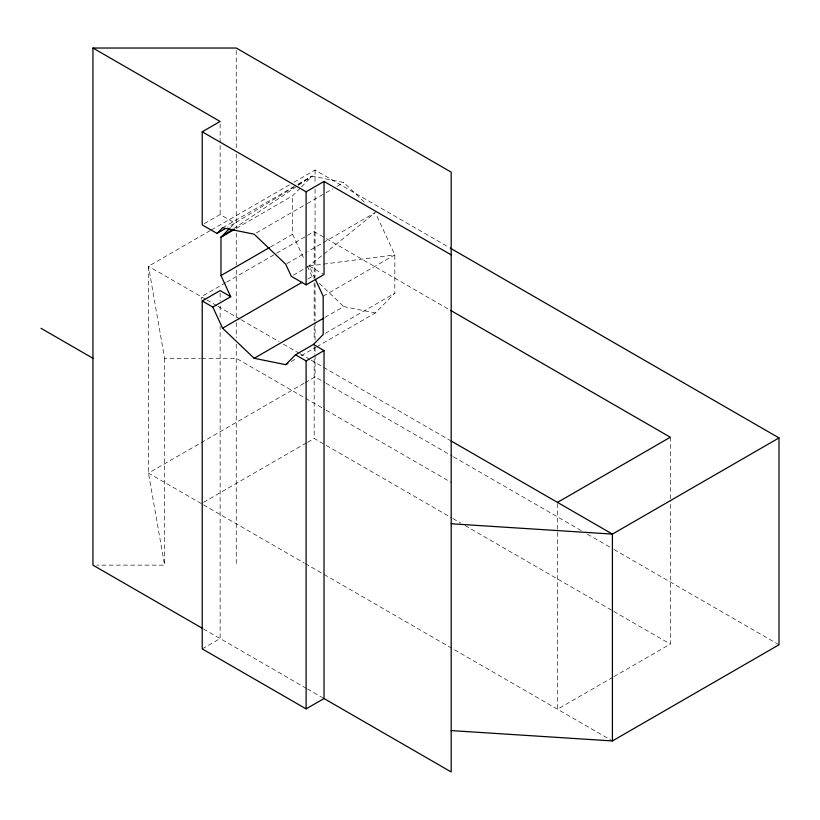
<?xml version="1.0" encoding="UTF-8"?>
<svg xmlns="http://www.w3.org/2000/svg" width="820" height="820" viewBox="0 0 820 820"><rect width="100%" height="100%" fill="white"/><g stroke="black" fill="none" stroke-linecap="round" stroke-linejoin="round"><path stroke-width="0.61" stroke-dasharray="4.1 3.07" d="M230.563 227.499L234.93 223.081L293.652 187.349M236.396 228.308L292.617 195.847L300.602 187.77M301.493 186.868L312.133 176.095L343.723 182.481L365.382 203.114M316.704 346.798L375.314 312.963L394.83 293.212L394.83 254.866L375.837 213.712M307.111 267.187L323.029 254.815M324.013 254.015L375.314 212.564L307.859 251.504M233.69 228.688L297.291 186.048M298.357 185.33L312.133 176.095L295.548 185.668M297.998 184.695L312.133 176.095M204.323 223.665L220.129 214.543L234.93 223.081L227.55 227.345M210.258 230.584L148.471 266.254L148.471 473.089L164.595 565.134L96.78 565.134M211.355 229.948L289.685 184.725M294.103 182.173L315.064 170.068L449.042 247.425M222.579 227.806L294.441 186.304M256.373 232.911L306.127 204.18M307.233 203.544L324.925 193.335M326.032 192.69L332.664 188.866M337.092 186.304L343.723 182.481M270.569 246.922L292.617 234.202L292.617 195.847M225.654 282.705L201.32 296.758L201.32 299.31M226.761 282.07L275.448 253.964M276.555 253.318L306.424 236.078M307.531 235.442L314.162 231.609L325.263 238.015M286.856 263.64L306.752 252.15M293.416 275.1L306.055 267.802M307.715 279.046L312.133 276.494L313.937 278.216M323.183 296.225L394.83 254.866L309.222 265.977L314.911 278.298M324.925 317.432L343.723 306.577L375.314 312.963M325.386 333.309L394.83 293.212M291.274 361.487L296.799 358.289M301.227 355.736L315.597 347.444M304.035 383.278L148.471 473.089L201.32 503.593M305.132 382.643L315.064 376.913L325.027 382.663M203.534 502.322L306.424 442.913M307.531 442.277L314.162 438.444L325.263 444.85M202.212 648.897L220.129 638.554L220.129 326.411M612.806 677.289L557.487 709.228L557.487 502.393M613.903 676.654L670.329 644.069L670.329 501.071M205.758 299.32L148.471 266.254L164.595 358.289L200.418 358.289M201.699 358.289L236.252 358.289L324.884 409.467M326.37 238.651L449.534 309.755M309.222 265.977L322.957 273.911M206.865 299.966L216.849 305.727M217.966 306.372L240.147 319.175M241.264 319.82L278.984 341.602M283.423 344.164L298.962 353.133M300.069 353.768L310.052 359.539M311.159 360.175L449.852 440.248M326.135 383.299L452.363 456.176M453.47 456.822L581.913 530.97M587.448 534.168L612.909 548.867M614.016 549.513L779 644.766M325.991 410.102L451.195 482.396M326.37 445.485L451.748 517.881M452.865 518.517L460.625 523.006M465.063 525.569L612.632 610.767M613.749 611.402L670.329 644.069M203.524 504.874L304.21 563.002M305.317 563.637L323.039 573.877M324.146 574.512L611.31 740.306M203.534 628.981L306.332 688.328M307.438 688.964L324.023 698.537M319.359 283.371L343.723 306.577M292.617 234.202L304.22 259.346M307.387 266.203L312.133 276.494M670.329 437.234L670.329 499.8M315.064 170.068L315.064 184.121M315.064 189.225L315.064 277.324M315.064 283.71L315.064 320.733M315.064 322.004L315.064 339.88M315.064 347.547L315.064 353.933M315.064 355.203L315.064 376.913M314.162 231.609L314.162 277.57M314.162 282.674L314.162 320.979M314.162 326.083L314.162 340.136M314.162 346.511L314.162 354.178M314.162 359.283L314.162 438.444M236.252 50.584L236.252 148.902M236.252 154.006L236.252 228.062M236.252 233.167L236.252 265.085M236.252 270.19L236.252 317.432M236.252 322.547L236.252 337.861M236.252 344.246L236.252 565.134M220.129 124.015L220.129 214.543M220.129 293.15L220.129 300.827M220.129 305.942L220.129 318.734M164.595 358.289L164.595 565.134"/><path stroke-width="1.23" d="M217.013 233.423L222.579 227.806L254.159 234.192L285.749 264.276L291.305 276.319L306.106 284.858L324.023 274.515L324.023 181.445L306.106 191.788L202.212 131.805L202.212 224.885L217.013 233.423L225.449 228.554M229.692 228.38L220.969 237.216L220.969 275.561L230.727 296.717L212.81 307.059L202.212 300.94L202.212 648.897L306.106 708.88L324.023 698.537L451.195 771.968L451.195 172.138L236.252 48.031L92.947 48.031L92.947 565.134L202.427 628.345M212.81 307.059L222.579 328.205L254.159 358.289L285.749 364.674L295.507 354.793L313.424 344.461L323.183 334.58L323.183 296.225L315.423 279.425M232.624 229.395L220.969 237.216L234.192 229.579M202.212 131.805L220.129 121.462L92.947 48.031M220.969 275.561L269.462 247.558M202.212 300.94L220.129 290.598L230.727 296.717M222.579 328.205L302.19 282.244M254.159 358.289L323.818 318.068M285.749 364.674L287.953 363.404M295.507 354.793L306.106 360.913L324.023 350.581L324.023 698.537M557.487 502.393L670.329 437.234L450.641 310.401M451.195 730.599L612.417 740.942L779 644.766L779 437.921L612.417 534.097L451.195 523.765M450.149 248.06L779 437.921M324.023 181.445L451.195 254.866M313.424 344.461L324.023 350.581M450.969 440.893L612.417 534.097L612.417 740.942M41 328.297L92.947 358.289M306.106 191.788L306.106 284.858M306.106 360.913L306.106 708.88"/></g></svg>
